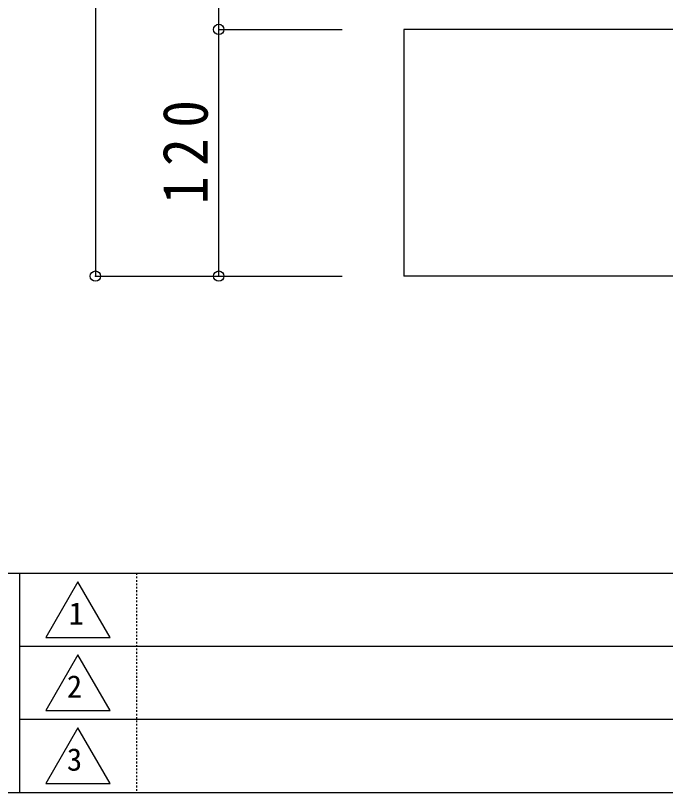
# Model space of a CAD drawing. Units: millimetres at full size, with parts at other scales. Extents: x -14200 to 14200, y -9940 to 9940.
# Drawn here: x -11716 to -8554, y -9940 to -6161 of the extents above; entities that cross this region are included whole.
import ezdxf
from ezdxf.enums import TextEntityAlignment as Align

# ---------------------------------------------------------------- set-up
doc = ezdxf.new("R2010")
doc.units = ezdxf.units.MM
doc.header["$LTSCALE"] = 100
doc.header["$PDMODE"] = 32
doc.header["$PDSIZE"] = 50
doc.linetypes.add('USER1', pattern=[0.166656, 0.083312, -0.083344])
for name, color, linetype in [('0-0_0', 7, 'Continuous'), ('0-1_画面枠', 7, 'Continuous'), ('1-0', 7, 'Continuous'), ('1-8', 7, 'Continuous')]:
    doc.layers.add(name, color=color, linetype=linetype)
doc.styles.add('ＭＳ ゴシック', font='')
doc.styles.get('ＭＳ ゴシック').set_extended_font_data('MS Gothic')

# ---------------------------------------------------------------- blocks, each defined once
blk = doc.blocks.new('U23')
at = {"layer": '0-1_画面枠', "style": 'ＭＳ ゴシック'}
blk.add_text('1', height=384.9, dxfattribs=at).set_placement((12156.8, 4882), align=Align.BOTTOM_LEFT)
blk = doc.blocks.new('U24')
at = {"layer": '0-1_画面枠', "style": 'ＭＳ ゴシック'}
blk.add_text('2', height=384.9, dxfattribs=at).set_placement((12125.5, 3632), align=Align.BOTTOM_LEFT)
blk = doc.blocks.new('U25')
at = {"layer": '0-1_画面枠', "style": 'ＭＳ ゴシック'}
blk.add_text('3', height=384.9, dxfattribs=at).set_placement((12125.5, 2382), align=Align.BOTTOM_LEFT)

msp = doc.modelspace()

# ---------------------------------------------------------------- linework, layer by layer
at = {"layer": '0-0_0'}
for p, q in [((-14200, -8873.5), (14200, -8873.5)), ((-11696.1, -8873.5), (-11696.1, -9938.5)), ((-11696.1, -9228.5), (-1065.3, -9228.5)), ((-11696.1, -9583.5), (-1065.3, -9583.5))]:
    msp.add_line(p, q, dxfattribs=at)
at = {"layer": '0-0_0', "linetype": 'USER1'}
msp.add_line((-11128.1, -8873.5), (-11128.1, -9938.5), dxfattribs=at)
at = {"layer": '0-0_0'}
for points in [[(-14200, -9940), (14200, -9940), (14200, 9940), (-14200, 9940)], [(-11412.1, -8916.1), (-11568.5, -9186.9), (-11255.8, -9186.9)], [(-11412.1, -9271.1), (-11568.5, -9541.9), (-11255.8, -9541.9)], [(-11412.1, -9626.1), (-11568.5, -9896.9), (-11255.8, -9896.9)]]:
    msp.add_lwpolyline(points, close=True, dxfattribs=at)
at = {"layer": '1-0'}
for p, q in [((-9827.5, -6228.7), (-9827.5, -7428.7)), ((-803.5, -6228.7), (-9827.5, -6228.7)), ((-803.5, -7428.7), (-9827.5, -7428.7))]:
    msp.add_line(p, q, dxfattribs=at)
at = {"layer": '1-8'}
for p, q in [((-11327.5, -4326.7), (-11327.5, -7428.7)), ((-10727.5, -6228.7), (-10727.5, -4775.7)), ((-10727.5, -7428.7), (-10727.5, -6228.7)), ((-10727.5, -6228.7), (-10127.5, -6228.7)), ((-11327.5, -7428.7), (-10727.5, -7428.7)), ((-10727.5, -7428.7), (-10127.5, -7428.7))]:
    msp.add_line(p, q, dxfattribs=at)
for p in [(-10727.5, -6228.7), (-11327.5, -7428.7), (-10727.5, -7428.7)]:
    msp.add_point(p, dxfattribs=at)

# ---------------------------------------------------------------- block references
at = {"layer": '0-0_0', "xscale": 0.284, "yscale": 0.284}
for name in ['U23', 'U24', 'U25']:
    msp.add_blockref(name, (-14910, -10543.5), dxfattribs=at)

# ---------------------------------------------------------------- texts
at = {"layer": '1-8', "insert": (-10777.5, -7078.7), "char_height": 219.9, "attachment_point": 7, "rotation": 90, "style": 'ＭＳ ゴシック'}
msp.add_mtext('\\T1.38;\\W0.9;120', dxfattribs=at)

doc.saveas('drawing.dxf')
